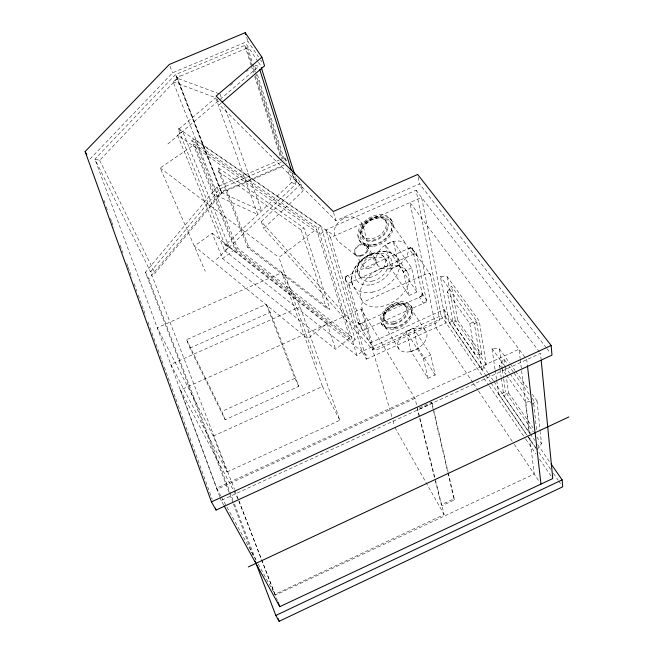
<?xml version="1.0" encoding="UTF-8"?>
<svg xmlns="http://www.w3.org/2000/svg" width="654" height="654" viewBox="0 0 654 654"><rect width="100%" height="100%" fill="white"/><g stroke="black" fill="none" stroke-linecap="round" stroke-linejoin="round"><path stroke-width="0.49" stroke-dasharray="3.27 2.45" d="M422.173 293.859L422.173 293.948A3.85 2.485 -33.2 0 1 422.075 294.472A3.074 1.978 -33.3 0 1 422.01 294.668A3.94 2.542 -33.2 0 1 421.871 294.97A3.327 2.142 -33.3 0 1 421.544 295.51L421.315 295.804A2.681 1.725 -33.3 0 1 421.078 296.066L420.653 296.45A2.837 1.831 -33.3 0 1 420.236 296.752A5.69 3.679 -33.3 0 1 419.991 296.908A4.553 2.935 -33.3 0 1 419.361 297.227L419.091 297.349M536.975 449.829L541.487 443.625L540.327 432.449M499.836 368.194L499.403 365.226L503.94 359.071L507.463 363.967M481.949 369.984L486.143 364.294L479.292 321.065L447.32 276.846L440.33 276.241L449.208 322.487L481.949 369.984L474.346 323.787L440.33 276.241M447.262 291.864L451.481 286.215L476.496 320.959L481.982 354.918L475.008 354.354L453.059 322.684L447.262 291.864L469.785 323.55L475.008 354.354M232.988 500.138L148.728 278.817L219.662 193.649L284.065 165.789M254.112 71.629L246.664 48.29L244.792 45.486L175.46 74.597L94.887 159.126L150.543 271.778L154.99 273.209L224.191 190.012M233.086 502.975L145.458 272.268L217.046 186.954L279.144 160.14M362.169 259.54C356.904 263.979 355.163 272.375 360.55 277.541M219.703 496.664L94.887 159.126L99.67 160.344L180.177 75.463M89.982 159.102L172.55 72.831L247.874 41.227L258.444 56.833M300.987 183.921L261.289 221.681L370.679 342.712L444.025 309.53L445.423 316.716L372.666 349.686L263.742 228.499L303.113 190.821L300.987 183.921L297.832 178.853M216.351 259.466L295.714 184.207L292.354 173.498M229.219 247.269L182.679 131.356L177.447 134.887L224.624 250.629L229.219 247.269L225.164 245.25L291.602 182.482L287.286 168.879M219.115 93.718L177.463 78.333L173.179 81.84L218.084 196.257L221.837 192.84L261.567 210.858L224.477 106.512M546.335 347.854L419.533 183.905L335.886 220.676L219.237 104.689L221.542 102.719M167.865 144.003L258.771 66.406L254.332 64.918L256.18 70.746M225.164 245.25L178.321 129.557L215.526 97.92M230.273 85.38L232.603 83.401M246.566 71.515L248.119 70.199M224.624 250.629L356.978 355.539L361.989 351.443L441.09 315.629L416.067 190.191L325.798 229.922L320.002 234.296L177.447 134.887M355.179 339.647L352.686 341.666L234.925 249.566L191.753 140.724L194.369 138.95L320.918 226.031L355.179 339.647L237.238 247.866L194.369 138.95M212.149 233.257L327.065 323.338L307.715 338.674L194.312 246.141L212.149 233.257L222.597 258.559L335.576 349.342L349.849 337.84L316.511 229.202L194.557 144.509L160.189 167.996L205.291 271.279M316.847 364.433L278.915 257.447L316.511 229.202M356.978 355.539L318.065 228.172L320.918 226.031M363.616 258.265L368.594 255.215L373.965 253.662M222.597 258.559L237.238 247.866M218.722 171.757L301.167 230.02L303.955 227.984L329.878 309.228L326.321 308.009L247.76 247.621L218.722 171.757L218.583 168.013L303.955 227.984M247.76 247.621L248.7 246.95L329.878 309.228M531.931 404.27L537.048 400.951L532.274 394.346M531.342 433.046L529.462 432.907L503.801 395.891L508.575 392.907L506.531 377.979M474.346 323.787L479.292 321.065M453.059 322.684L457.669 320.198L451.481 286.215M368.586 246.787L363.812 228.442C357.01 202.478 319.642 225.908 340.579 243.288L355.792 255.256M448.292 472.981L454.514 499.844L441.916 505.779L441.319 504.724L453.909 498.806L431.509 402.251L418.119 408.415M417.203 407.229L444.115 514.543L274.884 594.347L238.383 499.73M223.57 504.913L221.101 500.449L540.498 353.315L541.095 359.373M431.509 402.251L432.171 403.33L417.873 409.919L417.227 408.824L435.114 480.011M427.945 378.298L435.172 374.987L430.782 355.032L413.532 328.349L406.33 331.611L411.145 351.55L427.945 378.298L423.375 358.408L406.33 331.611M227.11 471.959L339.859 420.285L300.063 306.751L281.776 272.653L157.238 327.736L213.286 436.079L227.11 471.959L170.8 364.417L300.063 306.751M414.979 398.376L217.161 489.266L180.439 389.988L361.09 308.901L414.979 398.376L416.958 406.248M423.375 358.408L430.782 355.032M213.286 436.079L322.438 386.481L281.776 272.653M411.145 351.55L418.192 348.345L413.532 328.349M225.172 419.729L221.829 411.431L294.889 378.372L266.276 304.29L186.594 339.704L189.922 348.1L225.172 419.729L298.804 386.342L270.282 312.301L266.276 304.29M366.436 359.152L446.134 322.986L421.585 197.426L330.532 237.582L325.798 229.922L361.989 351.443L366.436 359.152L330.532 237.582M408.954 295.583L416.892 292.011L411.595 267.927L393.267 241.342L385.353 244.858L391.141 268.786L408.954 295.583L403.436 271.573L385.353 244.858M361.727 323.174L365.578 329.371A3.589 2.322 -30.4 0 1 361.687 328.561M391.141 268.786L398.858 265.344L393.267 241.342M403.436 271.573L411.595 267.927M189.922 348.1L270.282 312.301M281.13 162.405L219.809 188.9L150.543 271.778L234.524 489.413M283.901 164.988L221.412 192.006L177.038 77.548L246.664 48.29M280.076 159.739L284.711 157.745L286.804 161.121M344.176 217.856L344.887 217.569M343.236 218.223L343.718 218.035M449.208 322.487L455.315 320.1L486.143 364.294M469.785 323.55L476.496 320.959M496.68 380.366L498.773 394.395L505.501 392.032L533.362 431.975M506.466 375.159L525.873 402.463L530.541 400.861M361.294 323.338L361.18 323.37A3.85 2.518 -30.5 0 1 360.542 323.501A3.082 2.011 -30.4 0 1 360.305 323.526M409.379 248.168L409.494 248.136A4.038 2.714 -34.4 0 1 410.156 248.013A3.221 2.175 -34.4 0 1 410.393 247.997A4.12 2.771 -34.4 0 1 410.745 247.997A3.499 2.354 -34.4 0 1 411.325 248.095L411.538 248.168A2.935 1.97 -34.5 0 1 411.873 248.332A5.257 3.54 -34.4 0 1 412.126 248.52L412.208 248.594A3.229 2.175 -34.5 0 1 412.437 248.872L412.527 249.035A3.409 2.289 -34.4 0 1 412.617 249.239L412.625 249.256A3.752 2.526 -34.4 0 1 412.674 249.427L412.772 249.885M375.698 253.523C380.873 253 384.854 256.883 386.882 261.257M495.037 369.346L491.898 348.312L499.435 348.925L509.58 362.97M359.389 323.468L359.177 323.419A2.796 1.831 -30.4 0 1 358.842 323.28A5.028 3.286 -30.5 0 1 358.58 323.125L358.498 323.06A3.082 2.019 -30.4 0 1 358.261 322.823L358.204 322.749A3.237 2.117 -30.4 0 1 358.065 322.512L358.057 322.496M173.179 81.84L215.722 97.748L257.774 214.438L218.084 196.257M178.321 129.557L182.679 131.356M291.602 182.482L295.714 184.207M178.215 128.282L332.886 234.802M191.753 140.724L318.065 228.172M160.189 167.996L278.915 257.447M349.849 337.84L235.816 248.839L194.557 144.509M225.001 243.958L368.447 356.504M546.957 348.664L550.079 352.702M416.067 190.191L539.264 351.688M510.177 363.796L514.96 370.401M515.556 371.227L528.685 389.392M508.052 364.785L513.349 372.134M513.938 372.952L529.814 395.008M532.168 398.27L533.337 399.905L536.656 430.512M491.898 348.312L504.259 365.594M504.847 366.42L509.564 373.001M510.153 373.826L530.754 402.627M499.403 365.226L500.58 366.878M501.168 367.703L505.877 374.325M412.511 248.994L416.753 255.003M357.942 322.136L373.573 348.705A3.662 2.314 -30.4 0 0 377.522 349.473L436.659 322.659A3.662 2.281 -33 0 0 439.455 318.85L430.561 274.811L412.682 249.468A3.736 2.51 -34.4 0 0 408.783 248.397L413.001 254.414A3.76 2.51 -34.4 0 1 416.925 255.477M390.307 218.673L391.337 220.136M389.964 221.166L406.396 244.571M457.669 320.198L481.982 354.918M508.575 392.907L532.92 427.675M536.844 436.97L541.487 443.625M384.732 219.507L385.754 220.97M444.025 309.53L487.655 372.469M488.244 373.303L493.476 380.857M494.056 381.699L529.544 432.883M530.132 433.725L534.784 440.436M537.694 444.638L549.908 462.255M445.423 316.716L485.284 374.529M485.865 375.371L490.484 382.075M491.064 382.909L526.879 434.861M527.451 435.703L535.544 447.434M539.01 452.462L551.142 470.054M553.447 473.406L558.075 480.11M558.647 480.952L560.96 484.303M498.773 394.395L527.713 436.39M528.293 437.232L536.394 448.996M441.09 315.629L483.6 377.652M484.181 378.486L488.791 385.214M489.364 386.056L525.105 438.196M525.677 439.03L536.051 454.17M539.509 459.214L552.197 477.714M407.401 272.293A26.724 17.748 -32.3 0 0 365.423 280.092A26.724 17.748 -32.3 0 0 381.127 306.522A26.724 17.748 -32.3 0 0 407.401 272.293L396.815 256.777C379.647 241.024 344.257 264.003 353.201 286.027L362.537 301.273M422.132 293.433L426.244 299.467A3.581 2.289 -33.2 0 1 423.539 303.235L419.451 297.186A3.556 2.297 -33.3 0 0 422.132 293.433L422.141 293.466A2.526 1.627 -33.3 0 1 422.165 293.679L422.173 293.777M260.676 60.119L261.788 61.762M398.858 265.344L416.892 292.011M257.88 61.411L246.648 44.701L252.518 63.16M258.436 62.253L260.684 65.596M472.858 382.606L435.956 327.613L409.968 202.552L526.756 359.643L527.328 364.703M473.422 383.448L477.968 390.217M478.532 391.067L513.733 443.518M514.306 444.368L539.288 481.606M410.614 308.173L426.13 331.766M366.951 246.035L375.519 259.123M410.974 305.876L411.955 307.355M362.267 235.563L363.24 237.042M405.594 306.064L406.559 307.543M377.53 265.025L361.956 241.146M359.577 240.615L360.55 242.111M418.192 348.345L435.172 374.987M363.461 266.587L355.269 253.67M398.956 349.056L385.451 327.221M384.364 319.651L385.288 321.147M291.586 172.198L303.113 190.821M289.003 169.819L297.431 183.463L295.306 176.645M381.2 323.239L382.124 324.744M383.489 323.983L385.737 327.679M345.443 279.43L349.228 285.684A3.76 2.551 -31.2 0 1 351.909 281.653L348.1 275.416A3.736 2.551 -31.2 0 0 345.443 279.422L345.467 279.528M453.909 498.806L454.514 499.844M394.902 427.528L444.115 514.543M220.97 496.19L216.556 488.162L519.014 349.236L520.118 358.294M221.453 497.081L256.229 560.38M258.191 563.944L275.326 595.148L534.204 474.019L529.789 437.788M180.439 389.988L237.909 498.83M322.438 386.481L339.859 420.285M145.458 272.268L148.728 278.817M294.889 378.372L298.804 386.342M99.67 160.344L154.99 273.209M186.594 339.704L221.829 411.431M170.015 66.332L172.55 72.831M217.046 186.954L219.662 193.649M234.892 490.369L261.379 559.006M261.747 559.963L276.094 597.143M276.356 597.813L277.378 600.47M218.583 168.013L248.7 246.95M234.443 503.956L255.51 559.293M233.445 503.923L253 555.409M220.038 497.571L221.101 500.449M103.872 200.14L104.91 203.018M106.3 206.852L107.346 209.73M110.469 218.371L111.515 221.248M111.859 222.205L113.943 227.96M120.197 245.234L122.977 252.91M126.802 263.464L127.841 266.35M128.192 267.306L129.582 271.14M129.925 272.105L132.01 277.86M134.095 283.615L136.874 291.292M138.264 295.134L141.738 304.731M142.082 305.688L143.471 309.522M143.823 310.487L145.907 316.242M147.992 321.997L155.636 343.113M155.979 344.069L159.805 354.623M160.148 355.588L161.538 359.422M161.89 360.379L163.974 366.142M164.317 367.098L173.694 393.005M174.046 393.97L175.435 397.804M175.779 398.768L177.863 404.524M178.215 405.48L191.761 442.905M192.113 443.862L212.256 499.517M217.169 98.95L219.237 104.689M261.289 221.681L263.742 228.499M220.055 94.062L222.098 99.809M327.065 323.338L335.576 349.342M301.167 230.02L326.321 308.009M255.354 75.521L281.727 158.186M244.792 45.486L251.005 64.901M251.316 65.874L253.49 72.676M254.733 76.559L280.819 158.121M257.414 74.638L285.136 162.078M252.828 64.133L255.305 71.907M255.608 72.88L283.427 160.312M246.672 37.433L247.874 41.227M284.711 157.745L286.599 163.721M357.975 322.258L357.991 322.308A3.564 2.33 -30.5 0 0 361.866 323.117M333.532 212.419L335.886 220.676M361.09 308.901L391.828 416.737M392.948 420.661L394.346 425.566M373.573 348.705L361.409 305.827A3.85 2.542 -31.1 0 1 364.188 301.756L426.596 273.781A3.842 2.502 -34.1 0 1 430.561 274.811M435.36 481.001L441.319 504.724M432.171 403.33L433.324 408.309M433.553 409.298L448.064 471.984M418.249 177.299L419.533 183.905M447.32 276.846L455.315 320.1M495.184 370.352L496.525 379.369M499.975 369.183L501.111 377.096M501.25 378.086L503.801 395.891M499.435 348.925L502.256 368.979M502.395 369.984L503.523 378.004M503.662 379.001L505.501 392.032M503.94 359.071L505.027 367.033M505.166 368.022L505.983 373.998M520.241 359.299L529.299 433.766M525.873 402.463L529.462 432.907M537.048 400.951L540.22 431.436M345.361 278.964L345.361 278.866A4.03 2.755 -31.2 0 1 345.426 278.31A3.237 2.207 -31.2 0 1 345.484 278.097A4.128 2.82 -31.2 0 1 345.606 277.778A3.491 2.387 -31.2 0 1 345.925 277.198L346.154 276.887A2.82 1.929 -31.2 0 1 346.399 276.609L346.841 276.192A2.984 2.036 -31.2 0 1 347.274 275.874A5.935 4.047 -31.2 0 1 347.527 275.71A4.75 3.245 -31.2 0 1 348.198 275.367M422.639 295.755L358.654 324.564L344.707 276.92L412.134 246.901L422.639 295.755M426.735 301.788L362.341 330.826L348.5 283.182L416.377 252.91L426.735 301.788M177.463 78.333L175.46 74.597L219.809 188.9L221.837 192.84L177.463 78.333M360.648 256.09A7.897 5.477 -33.1 0 0 368.128 245.708A7.897 5.477 -33.1 0 0 355.637 248.038A7.897 5.477 -33.1 0 0 360.648 256.09M360.297 255.493A6.981 4.848 -32.6 0 0 367.205 246.427A6.981 4.848 -32.6 0 0 356.168 248.168A6.981 4.848 -32.6 0 0 360.297 255.493M368.742 268.287A7.096 4.848 -32.5 0 0 375.453 259.025A7.096 4.848 -32.5 0 0 364.229 261.199A7.096 4.848 -32.5 0 0 368.742 268.287M369.518 277.5A15.418 10.505 -32.5 0 0 384.38 257.48A15.418 10.505 -32.5 0 0 360.027 261.976A15.418 10.505 -32.5 0 0 369.518 277.5M371.308 284.727A20.249 13.734 -32.5 0 0 390.773 258.461A20.249 13.734 -32.5 0 0 358.793 264.494A20.249 13.734 -32.5 0 0 371.308 284.727M371.93 281.146A15.483 10.505 -32.5 0 0 386.751 261.036A15.483 10.505 -32.5 0 0 362.291 265.72A15.483 10.505 -32.5 0 0 371.93 281.146M372.159 292.174A26.291 17.772 -32.4 0 0 397.836 258.24A26.291 17.772 -32.4 0 0 356.405 265.728A26.291 17.772 -32.4 0 0 372.159 292.174M410.001 351.68A16.121 10.023 -31.7 0 0 426.016 331.578A16.121 10.023 -31.7 0 0 400.886 336.9A16.121 10.023 -31.7 0 0 410.001 351.68M395.065 327.834A15.712 10.08 -31.9 0 0 410.499 307.985A15.712 10.08 -31.9 0 0 385.885 312.98A15.712 10.08 -31.9 0 0 395.065 327.834M394.828 328.97A17.274 11.085 -31.9 0 0 411.832 307.151A17.274 11.085 -31.9 0 0 384.765 312.612A17.274 11.085 -31.9 0 0 394.828 328.97M393.896 327.474A17.249 11.093 -31.9 0 0 410.851 305.671A17.249 11.093 -31.9 0 0 383.824 311.116A17.249 11.093 -31.9 0 0 393.896 327.474M393.937 324.221A13.783 8.87 -31.9 0 0 407.442 306.775A13.783 8.87 -31.9 0 0 385.827 311.165A13.783 8.87 -31.9 0 0 393.937 324.221M394.1 323.387A12.639 8.134 -31.9 0 0 406.469 307.388A12.639 8.134 -31.9 0 0 386.653 311.427A12.639 8.134 -31.9 0 0 394.1 323.387M393.16 321.891A12.614 8.134 -31.9 0 0 405.505 305.909A12.614 8.134 -31.9 0 0 385.721 309.931A12.614 8.134 -31.9 0 0 393.16 321.891M389.792 268.696A17.707 12.009 -33.7 0 0 407.123 245.626A17.707 12.009 -33.7 0 0 379.402 250.646A17.707 12.009 -33.7 0 0 389.792 268.696M374.039 244.931A17.208 12.025 -33.9 0 0 390.691 222.221A17.208 12.025 -33.9 0 0 363.591 226.897A17.208 12.025 -33.9 0 0 374.039 244.931M373.802 246.264A18.925 13.219 -33.9 0 0 392.138 221.297A18.925 13.219 -33.9 0 0 362.349 226.407A18.925 13.219 -33.9 0 0 373.802 246.264M372.821 244.776A18.892 13.219 -34 0 0 391.1 219.834A18.892 13.219 -34 0 0 361.36 224.919A18.892 13.219 -34 0 0 372.821 244.776M372.845 241.097A15.099 10.57 -34 0 0 387.397 221.142A15.099 10.57 -34 0 0 363.616 225.254A15.099 10.57 -34 0 0 372.845 241.097M373.009 240.116A13.84 9.696 -34 0 0 386.342 221.812A13.84 9.696 -34 0 0 364.531 225.605A13.84 9.696 -34 0 0 373.009 240.116M372.02 238.636A13.816 9.696 -34 0 0 385.32 220.357A13.816 9.696 -34 0 0 363.55 224.126A13.816 9.696 -34 0 0 372.02 238.636"/><path stroke-width="0.98" d="M261.894 57.2L216.139 96.073L333.27 211.504L417.693 174.471L551.175 345.492L551.96 355.13L216.082 510.071L211.446 501.888L85.134 151.54L169.288 64.476L245.176 32.7L261.894 57.2L264.568 65.866L222.311 102.057M255.174 561.124L275.808 615.463L279.119 621.3L562.693 486.813L562.129 479.881L551.077 463.931M224.06 505.804L279.773 606.675L552.769 478.556L541.193 360.387M275.808 615.463L562.129 479.881M248.307 566.944L568.866 416.95M211.446 501.888L551.175 345.492M293.106 171.25L295.207 174.634M85.134 151.54L86.794 154.859M278.064 602.244L279.773 606.675M278.032 618.439L279.119 621.3M215.387 508.15L216.082 510.071M245.176 32.7L245.773 34.597M259.687 69.324L291.439 170.58M261.289 67.542L294.39 173.719M527.451 365.717L540.989 484.132"/></g></svg>
